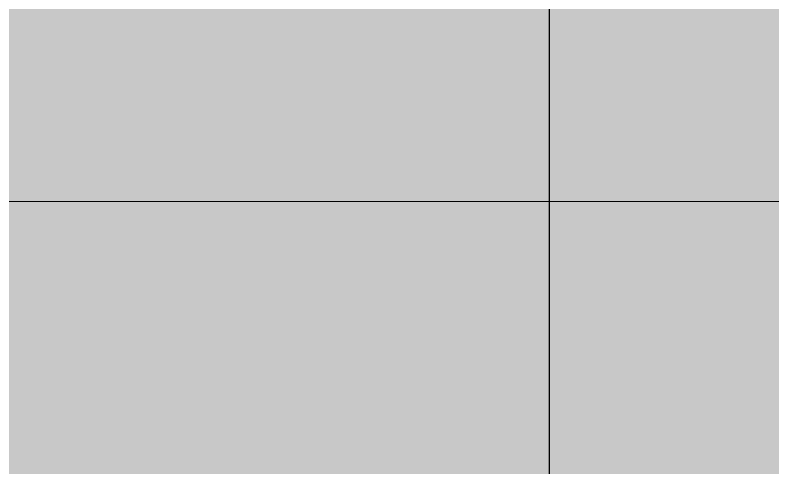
# Model space of a CAD drawing. Header units: millimetres. Extents: x 4739419 to 5837985, y 2291271 to 3446271.
# Drawn here: x 4868589 to 4871741, y 2465283 to 2467166 of the extents above; entities that cross this region are included whole.
import ezdxf

# ---------------------------------------------------------------- set-up
doc = ezdxf.new("R2010")
doc.units = ezdxf.units.MM
doc.layers.get('0').update_dxf_attribs({"color": 255})
doc.layers.add('XR-평면도$0$A-CNTL', color=9, linetype='Continuous', lineweight=15)
doc.layers.add('XR-평면도$0$A-XXXX-SYMB', color=9, linetype='Continuous', lineweight=25)
doc.layers.add('XR-평면도$0$A-ELEV-PATT', color=9, linetype='Continuous')

# ---------------------------------------------------------------- blocks, each defined once
blk = doc.blocks.new('XR-평면도$0$RAMP_내려감(기준층) (220802)')
at = {"layer": 'XR-평면도$0$A-ELEV-PATT'}
h = blk.add_hatch(dxfattribs=at)
h.set_pattern_fill('HEX', color=256, scale=100, angle=135)
h.set_pattern_definition([(135, (-1188188.16, -722710.9), (-388.8564, -388.8564), [317.5, -635]), (255, (-1188188.16, -722710.9), (531.18773, -142.33132), [317.5, -635]), (195, (-1188412.67, -722486.4), (142.33132, -531.18773), [317.5, -635])])
edge = h.paths.add_edge_path()
edge.add_arc((0, -15000), 12100, 540, 542.36827)
edge.add_line((-12089.7, -15500), (-19900, -15500))
edge.add_line((-19900, -15500), (-19900, 15000))
edge.add_arc((0, 15000), 19900, 0, 180, ccw=False)
edge.add_line((19900, 15000), (19900, -15500))
edge.add_line((19900, -15500), (12089.7, -15500))
edge.add_arc((0, -15000), 12100, 717.63173, 720)
edge.add_line((12100, -15000), (12100, 15000))
edge.add_arc((0, 15000), 12100, 360, 540)
edge.add_line((-12100, 15000), (-12100, -15000))
at = {"layer": 'XR-평면도$0$A-XXXX-SYMB'}
blk.add_lwpolyline([(-16000, -15500), (-16000, 15000, -0.414214), (0, 31000, -0.414214), (16000, 15000), (16000, -15500)], format="xyb", dxfattribs=at)
blk = doc.blocks.new('XR-평면도$0$중심선(210216)')
at = {"layer": 'XR-평면도$0$A-CNTL', "ltscale": 300}
blk.add_lwpolyline([(-10000, 130000), (186000, 130000)], dxfattribs=at)

msp = doc.modelspace()

# ---------------------------------------------------------------- block references
msp.add_blockref('XR-평면도$0$RAMP_내려감(기준층) (220802)', (4886811.8, 2479691.2))
at = {"layer": 'XR-평면도$0$A-CNTL'}
msp.add_blockref('XR-평면도$0$중심선(210216)', (4866111.8, 2336391.2), dxfattribs=at)

doc.saveas('drawing.dxf')
